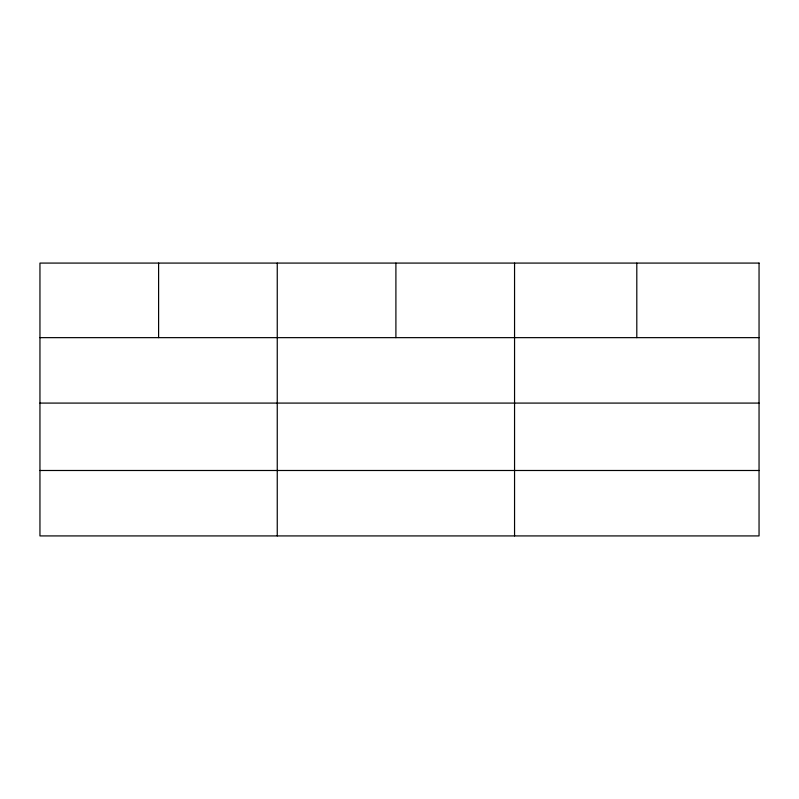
<?xml version="1.0" encoding="UTF-8"?>
<svg xmlns="http://www.w3.org/2000/svg" width="799" height="799" viewBox="0 0 799 799"><rect width="100%" height="100%" fill="white"/><g stroke="black" fill="none" stroke-linecap="round" stroke-linejoin="round"><path stroke-width="1.2" d="M39.95 337.647L759.05 337.647M39.95 403.086L759.05 403.086M39.95 470.491L759.05 470.491M636.803 263.081L636.803 337.647M514.556 263.081L514.556 535.919M395.904 263.081L395.904 337.647M277.253 263.081L277.253 535.919M158.602 263.081L158.602 337.647M759.05 263.081L39.95 263.081L39.95 535.919L759.05 535.919L759.05 263.081"/></g></svg>
